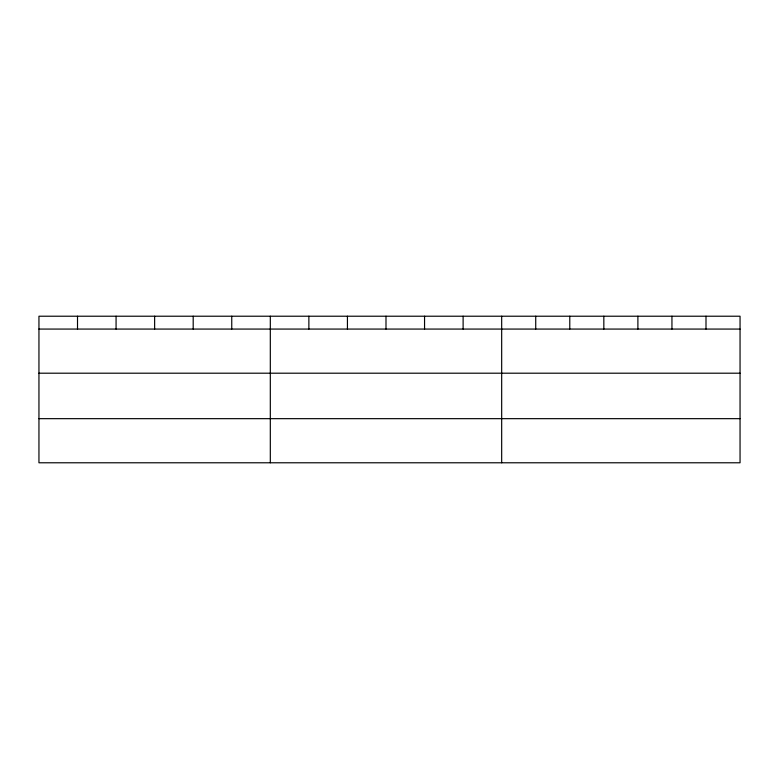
<?xml version="1.0" encoding="UTF-8"?>
<svg xmlns="http://www.w3.org/2000/svg" width="779" height="779" viewBox="0 0 779 779"><rect width="100%" height="100%" fill="white"/><g stroke="black" fill="none" stroke-linecap="round" stroke-linejoin="round"><path stroke-width="1.17" d="M740.05 329.069L740.05 462.784L38.95 462.784L38.95 316.216L740.05 316.216L740.05 329.069L38.95 329.069M38.95 373.199L740.05 373.199M38.95 418.664L740.05 418.664M705.998 316.216L705.998 329.069M671.946 316.216L671.946 329.069M637.894 316.216L637.894 329.069M603.832 316.216L603.832 329.069M569.78 316.216L569.78 329.069M535.728 316.216L535.728 329.069M501.676 316.216L501.676 462.784M463.115 316.216L463.115 329.069M424.555 316.216L424.555 329.069M385.994 316.216L385.994 329.069M347.434 316.216L347.434 329.069M308.873 316.216L308.873 329.069M270.313 316.216L270.313 462.784M231.752 316.216L231.752 329.069M193.192 316.216L193.192 329.069M154.632 316.216L154.632 329.069M116.071 316.216L116.071 329.069M77.51 316.216L77.51 329.069"/></g></svg>
